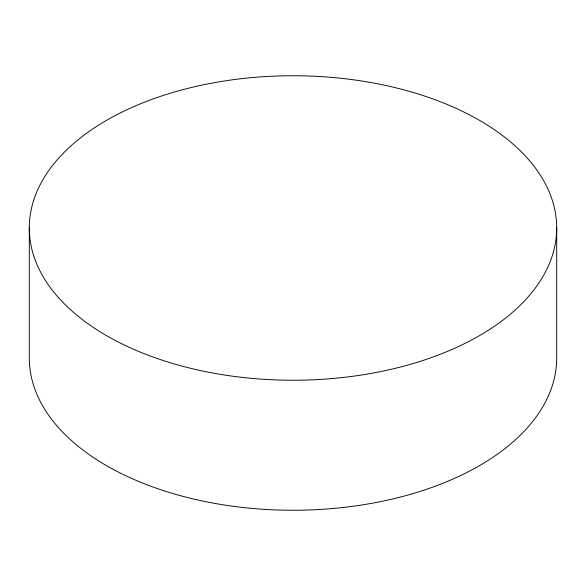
<?xml version="1.0" encoding="UTF-8"?>
<svg xmlns="http://www.w3.org/2000/svg" width="586" height="586" viewBox="0 0 586 586"><rect width="100%" height="100%" fill="white"/><g stroke="black" fill="none" stroke-linecap="round" stroke-linejoin="round"><path stroke-width="0.88" d="M556.7 227.991A263.7 152.243 0 0 1 161.15 359.841A263.7 152.243 0 0 1 161.15 96.141A263.7 152.243 0 0 1 556.7 227.991L556.7 358.009A263.7 152.243 0 0 1 293 510.252A263.7 152.243 0 0 1 29.3 358.009L29.3 227.991"/></g></svg>
